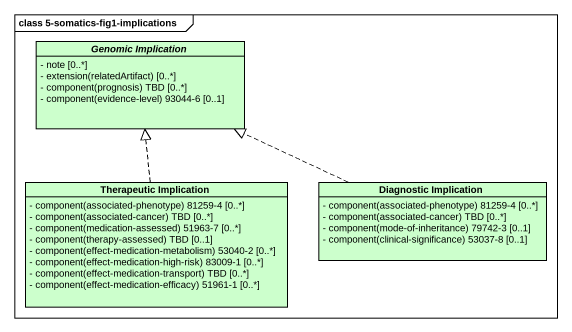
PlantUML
@startuml
mainframe class 5-somatics-fig1-implications
hide circle
hide empty members
skinparam classAttributeIconSize 0
abstract class "Genomic Implication" as Genomic_Implication #CCFFCC {
  - note [0..*]
  {field} - extension(relatedArtifact) [0..*]
  {field} - component(prognosis) TBD [0..*]
  {field} - component(evidence-level) 93044-6 [0..1]
}
class "Therapeutic Implication" as Therapeutic_Implication #CCFFCC {
  {field} - component(associated-phenotype) 81259-4 [0..*]
  {field} - component(associated-cancer) TBD [0..*]
  {field} - component(medication-assessed) 51963-7 [0..*]
  {field} - component(therapy-assessed) TBD [0..1]
  {field} - component(effect-medication-metabolism) 53040-2 [0..*]
  {field} - component(effect-medication-high-risk) 83009-1 [0..*]
  {field} - component(effect-medication-transport) TBD [0..*]
  {field} - component(effect-medication-efficacy) 51961-1 [0..*]
}
class "Diagnostic Implication" as Diagnostic_Implication #CCFFCC {
  {field} - component(associated-phenotype) 81259-4 [0..*]
  {field} - component(associated-cancer) TBD [0..*]
  {field} - component(mode-of-inheritance) 79742-3 [0..1]
  {field} - component(clinical-significance) 53037-8 [0..1]
}
Therapeutic_Implication .up.|> Genomic_Implication
Diagnostic_Implication .left.|> Genomic_Implication
@enduml
